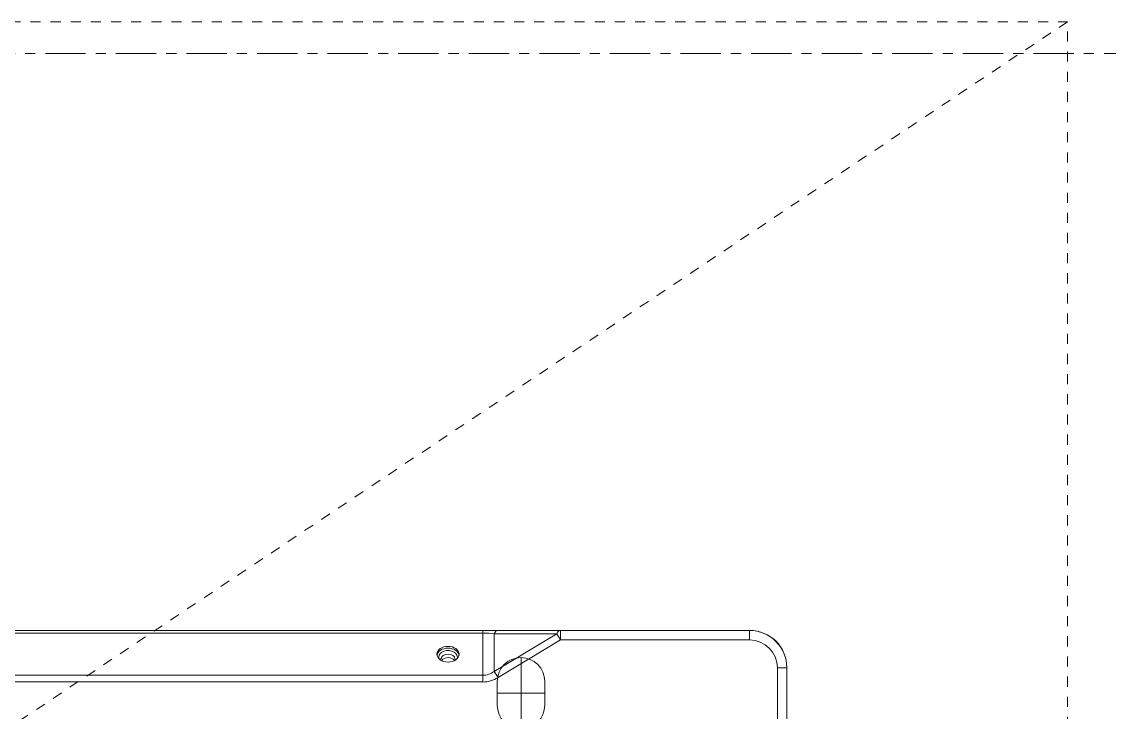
# Model space of a CAD drawing. Header units: millimetres. Extents: x 147619 to 200208, y -27981 to 8299.
# Drawn here: x 167130.5 to 167473.2, y -207.5 to 10 of the extents above; entities that cross this region are included whole.
import ezdxf

# ---------------------------------------------------------------- set-up
doc = ezdxf.new("R2010")
doc.units = ezdxf.units.MM
doc.linetypes.add('Dash', pattern=[6.35, 3.175, -3.175])
doc.linetypes.add('轴网线', pattern=[22.24, 12.7, -3.18, 3.18, -3.18])
for name, color, linetype, lineweight in [('0-1', 7, 'Continuous', 5), ('A-DETL-WIDE', 7, 'Continuous', 80), ('G-IMPT', 7, 'Continuous', 5), ('M-EQPM', 7, 'Continuous', 5), ('M-EQPM-3', 7, 'Continuous', 80)]:
    doc.layers.add(name, color=color, linetype=linetype, lineweight=lineweight)
for name, color, linetype, lineweight, true_color in [('0-2', 7, 'Continuous', 5, 0x515151), ('G-IMPT-1', 5, 'Continuous', 5, 0x0000ff), ('G-IMPT-2', 7, 'Continuous', 5, 0x666666), ('M-EQPM-HDLN-1', 7, 'Dash', 5, 0x515151), ('S-GRID-1', 7, '轴网线', 5, 0x5151ff)]:
    doc.layers.add(name, color=color, linetype=linetype, lineweight=lineweight, true_color=true_color)

# ---------------------------------------------------------------- blocks, each defined once
blk = doc.blocks.new('TJ空调外机 - TJ空调外机1800_1200-1400100-10-003 三层空调通风平面图')
at = {"layer": 'M-EQPM-HDLN-1'}
for p, q in [((900, 600), (-900, -600)), ((-900, 600), (900, 600)), ((900, -600), (900, 600))]:
    blk.add_line(p, q, dxfattribs=at)
blk = doc.blocks.new('YXQH_AR_B9-20_rvt-1-10-003 三层空调通风平面图')
at = {"layer": 'S-GRID-1'}
blk.add_line((199020.52, 0), (148552.58, 0), dxfattribs=at)
at = {"layer": '0-2'}
blk.add_blockref('TJ空调外机 - TJ空调外机1800_1200-1400100-10-003 三层空调通风平面图', (166560.01, -590.02), dxfattribs=at)
blk = doc.blocks.new('RUXYQ14BA - top_dwg-2991071-10-003 三层空调通风平面图')
at = {"layer": 'G-IMPT'}
for p, q in [((1323.6, 239.15), (1323.6, 231.66)), ((1338.59, 231.66), (1338.59, 239.15))]:
    blk.add_line(p, q, dxfattribs=at)
at = {"layer": 'G-IMPT', "flags": 128}
for points in [[(183.55, 255.19), (243.11, 255.19), (262.78, 255.19), (267.56, 255.19), (1319.06, 255.19), (1323.84, 255.19), (1343.51, 255.19), (1403.06, 255.19)], [(1414.86, 243.4), (1414.86, 184.34), (1414.86, 164.68), (1414.86, 159.89), (1414.86, -417.8), (1414.86, -422.58), (1414.86, -442.24)]]:
    blk.add_lwpolyline(points, dxfattribs=at)
at = {"layer": 'G-IMPT'}
for centre, radius, start, end in [((1403.06, 243.4), 11.8, 0, 90), ((1331.09, 239.15), 7.5, 0, 180), ((1331.09, 231.66), 7.5, 180, 360)]:
    blk.add_arc(centre, radius, start, end, dxfattribs=at)
blk.add_ellipse((1308.1, 247.7), major_axis=(3.5, 0), ratio=0.707107, dxfattribs=at)
for centre, major_axis, start_param, end_param in [((1308.1, 247.13), (3.5, 0), 0.114528, 3.027065), ((1308.1, 245.11), (2.15, 0), 0.421495, 2.716531)]:
    blk.add_ellipse(centre, major_axis=major_axis, ratio=0.707107, start_param=start_param, end_param=end_param, dxfattribs=at)
blk.add_open_spline([(1310.24, 246.24), (1310.24, 246.22), (1310.28, 246.07), (1310.19, 245.89), (1310.06, 245.73), (1310.06, 245.72)], degree=3, knots=[0, 0, 0, 0, 0.0376259, 0.300995, 0.3150279, 0.3150279, 0.3150279, 0.3150279], dxfattribs=at)
at = {"layer": 'G-IMPT-1'}
for p, q in [((1331.09, 224.16), (1331.09, 246.65)), ((1323.6, 235.4), (1338.59, 235.4))]:
    blk.add_line(p, q, dxfattribs=at)
at = {"layer": 'G-IMPT-2', "flags": 128}
for points in [[(267.56, 241.08), (1319.06, 241.08), (1319.06, 254.32), (1319.06, 255.19)], [(1319.06, 241.08), (1319.06, 238.96), (267.56, 238.96), (267.56, 241.08), (267.56, 254.32), (1319.06, 254.32)], [(1403.06, 255.19), (1403.06, 252.2), (1343.51, 252.2), (1323.84, 240.34), (1322.67, 242.29), (1342.33, 254.15), (1322.67, 254.15), (1322.67, 242.29)], [(1343.51, 255.19), (1343.51, 252.2), (1342.33, 254.15)], [(1401.96, 163.5), (1400.01, 164.68), (1411.86, 184.34), (1411.86, 243.4), (1414.86, 243.4)]]:
    blk.add_lwpolyline(points, dxfattribs=at)
at = {"layer": 'G-IMPT-2'}
blk.add_arc((1403.06, 243.4), 8.8, 0, 90, dxfattribs=at)
for centre, major_axis, ratio, start_param, end_param in [((1319.06, 252.2), (9.2, 0), 0.230578, 1.1678, 1.570796), ((1323.84, 252.2), (0, 3), 0.516334, 0, 0.862606), ((1343.51, 252.2), (0, 3), 0.516334, 0, 0.862606), ((1308.1, 246.8), (2.95, 0), 0.707107, 6.019918, 9.424778), ((1308.1, 246.8), (2.95, 0), 0.707107, 3.141593, 3.40486), ((1308.1, 246.24), (2.15, 0), 0.707107, 0.000965, 3.141593), ((1308.1, 246.24), (2.15, 0), 0.707107, 3.141593, 3.158144), ((1319.06, 256.2), (0, 15.13), 0.60798, 3.141593, 3.544589), ((1319.06, 256.2), (0, 17.25), 0.707107, 3.141593, 3.544589)]:
    blk.add_ellipse(centre, major_axis=major_axis, ratio=ratio, start_param=start_param, end_param=end_param, dxfattribs=at)
blk = doc.blocks.new('RUXYQ14BA - top_dwg-V221-10-003 三层空调通风平面图')
at = {"layer": 'A-DETL-WIDE'}
blk.add_ellipse((1308.1, 246.24), major_axis=(2.15, 0), ratio=0.707107, start_param=3.141593, end_param=3.158144, dxfattribs=at)
at = {"layer": 'G-IMPT'}
for p, q in [((1323.6, 239.15), (1323.6, 231.66)), ((1338.59, 231.66), (1338.59, 239.15))]:
    blk.add_line(p, q, dxfattribs=at)
at = {"layer": 'G-IMPT', "flags": 128}
for points in [[(183.55, 255.19), (243.11, 255.19), (262.78, 255.19), (267.56, 255.19), (1319.06, 255.19), (1323.84, 255.19), (1343.51, 255.19), (1403.06, 255.19)], [(1414.86, 243.4), (1414.86, 184.34), (1414.86, 164.68), (1414.86, 159.89), (1414.86, -417.8), (1414.86, -422.58), (1414.86, -442.24)]]:
    blk.add_lwpolyline(points, dxfattribs=at)
at = {"layer": 'G-IMPT'}
for centre, radius, start, end in [((1403.06, 243.4), 11.8, 0, 90), ((1331.09, 239.15), 7.5, 0, 180), ((1331.09, 231.66), 7.5, 180, 360)]:
    blk.add_arc(centre, radius, start, end, dxfattribs=at)
blk.add_ellipse((1308.1, 247.7), major_axis=(3.5, 0), ratio=0.707107, dxfattribs=at)
for centre, major_axis, start_param, end_param in [((1308.1, 247.13), (3.5, 0), 0.114528, 3.027065), ((1308.1, 245.11), (2.15, 0), 0.421495, 2.716531)]:
    blk.add_ellipse(centre, major_axis=major_axis, ratio=0.707107, start_param=start_param, end_param=end_param, dxfattribs=at)
blk.add_open_spline([(1310.24, 246.24), (1310.24, 246.22), (1310.28, 246.07), (1310.19, 245.89), (1310.06, 245.73), (1310.06, 245.72)], degree=3, knots=[0, 0, 0, 0, 0.0376259, 0.300995, 0.3150279, 0.3150279, 0.3150279, 0.3150279], dxfattribs=at)
at = {"layer": 'G-IMPT-1'}
for p, q in [((1331.09, 224.16), (1331.09, 246.65)), ((1323.6, 235.4), (1338.59, 235.4))]:
    blk.add_line(p, q, dxfattribs=at)
at = {"layer": 'G-IMPT-2', "flags": 128}
for points in [[(267.56, 241.08), (1319.06, 241.08), (1319.06, 254.32), (1319.06, 255.19)], [(1319.06, 241.08), (1319.06, 238.96), (267.56, 238.96), (267.56, 241.08), (267.56, 254.32), (1319.06, 254.32)], [(1403.06, 255.19), (1403.06, 252.2), (1343.51, 252.2), (1323.84, 240.34), (1322.67, 242.29), (1342.33, 254.15), (1322.67, 254.15), (1322.67, 242.29)], [(1343.51, 255.19), (1343.51, 252.2), (1342.33, 254.15)], [(1401.96, 163.5), (1400.01, 164.68), (1411.86, 184.34), (1411.86, 243.4), (1414.86, 243.4)]]:
    blk.add_lwpolyline(points, dxfattribs=at)
at = {"layer": 'G-IMPT-2'}
blk.add_arc((1403.06, 243.4), 8.8, 0, 90, dxfattribs=at)
for centre, major_axis, ratio, start_param, end_param in [((1319.06, 252.2), (9.2, 0), 0.230578, 1.1678, 1.570796), ((1323.84, 252.2), (0, 3), 0.516334, 0, 0.862606), ((1343.51, 252.2), (0, 3), 0.516334, 0, 0.862606), ((1308.1, 246.8), (2.95, 0), 0.707107, 6.019918, 9.424778), ((1308.1, 246.8), (2.95, 0), 0.707107, 3.141593, 3.40486), ((1308.1, 246.24), (2.15, 0), 0.707107, 0.000965, 3.141593), ((1308.1, 246.24), (2.15, 0), 0.707107, 3.141593, 3.158144), ((1319.06, 256.2), (0, 15.13), 0.60798, 3.141593, 3.544589), ((1319.06, 256.2), (0, 17.25), 0.707107, 3.141593, 3.544589)]:
    blk.add_ellipse(centre, major_axis=major_axis, ratio=ratio, start_param=start_param, end_param=end_param, dxfattribs=at)
blk = doc.blocks.new('RUXYQ14BA - RUXYQ14BA-2991177-10-003 三层空调通风平面图')
at = {"layer": 'M-EQPM'}
for p, q in [((609.88, 768.29), (-609.86, 768.29)), ((621.55, 11.86), (621.55, 756.62))]:
    blk.add_line(p, q, dxfattribs=at)
blk.add_arc((609.88, 756.62), 11.67, 0, 90, dxfattribs=at)
for name in ['RUXYQ14BA - top_dwg-2991071-10-003 三层空调通风平面图', 'RUXYQ14BA - top_dwg-V221-10-003 三层空调通风平面图']:
    blk.add_blockref(name, (-793.31, 513.1))

msp = doc.modelspace()

# ---------------------------------------------------------------- block references
at = {"layer": '0-1'}
msp.add_blockref('YXQH_AR_B9-20_rvt-1-10-003 三层空调通风平面图', (0, 0), dxfattribs=at)
at = {"layer": 'M-EQPM-3'}
msp.add_blockref('RUXYQ14BA - RUXYQ14BA-2991177-10-003 三层空调通风平面图', (166750.01, -950), dxfattribs=at)

doc.saveas('drawing.dxf')
